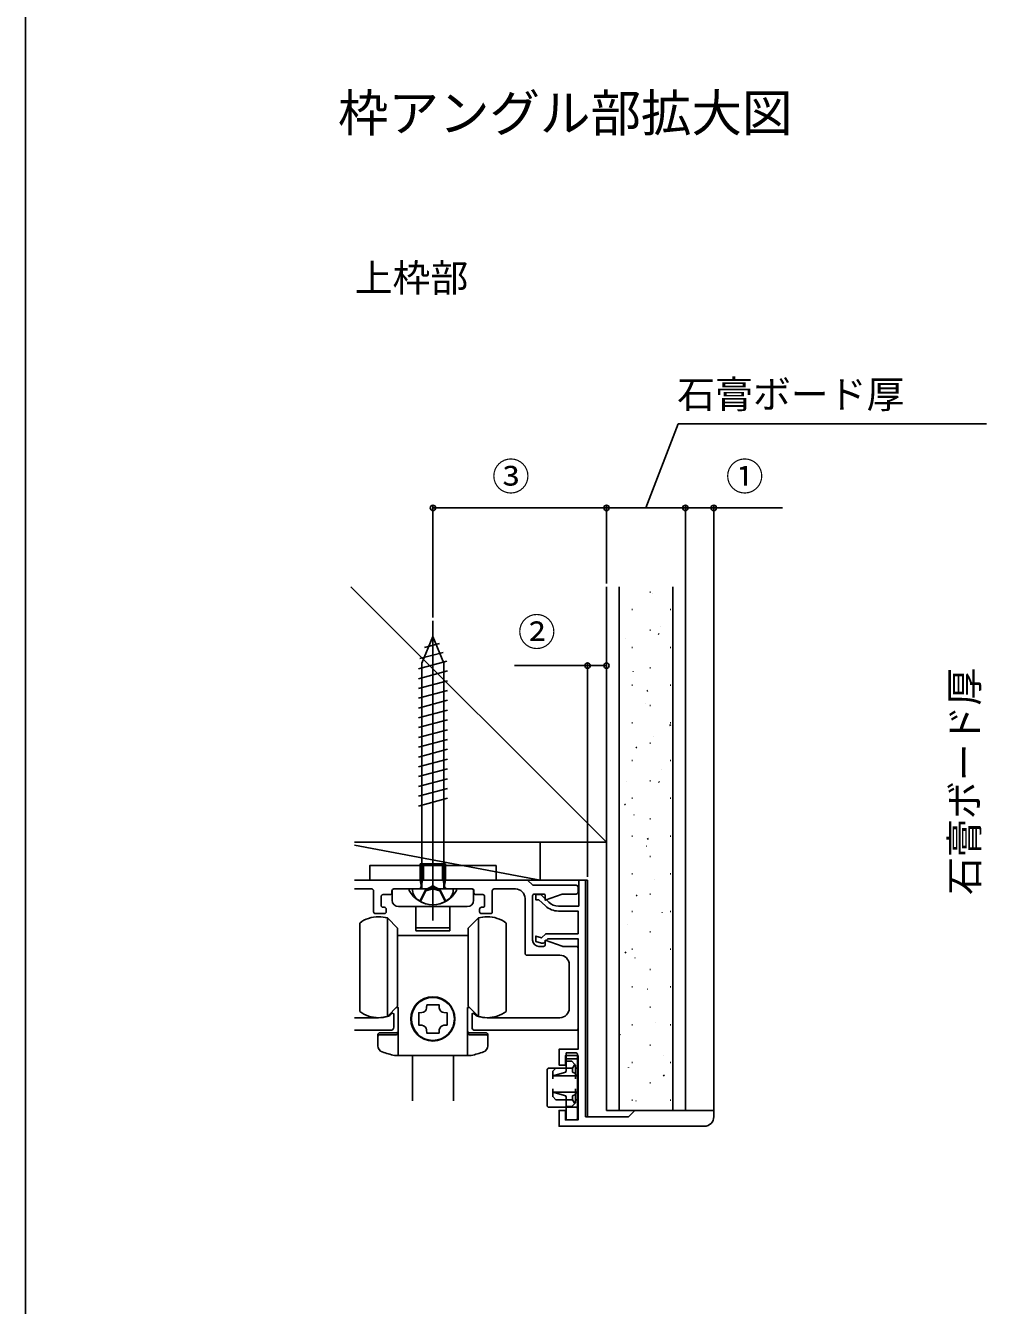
# Model space of a CAD drawing. Units: millimetres, scale not verified. Extents: x -700 to 700, y -1078 to 1074.
# Drawn here: x -700 to -395.6, y -584.8 to -179.1 of the extents above; entities that cross this region are included whole.
import ezdxf
from ezdxf.enums import TextEntityAlignment as Align

# ---------------------------------------------------------------- set-up
doc = ezdxf.new("R2010")
doc.units = ezdxf.units.MM
doc.header["$LTSCALE"] = 6
for name, color, linetype in [('0-2_USER1', 3, 'Continuous'), ('0-3_YKK_11', 7, 'Continuous'), ('0-4_YKK_12', 2, 'Continuous'), ('0-5_YKK_13', 4, 'Continuous'), ('0-7_YKK_D', 6, 'Continuous'), ('0-8_YKK_ZWAK', 7, 'Continuous'), ('0-9_YSS_K', 3, 'Continuous')]:
    doc.layers.add(name, color=color, linetype=linetype)
doc.styles.add('ＭＳ ゴシック', font='')
doc.styles.get('ＭＳ ゴシック').set_extended_font_data('MS Gothic')

msp = doc.modelspace()

# ---------------------------------------------------------------- linework, layer by layer
at = {"layer": '0-3_YKK_11'}
for p, q in [((-541.215, -450.024), (-595.828, -450.024)), ((-539.543, -451.448), (-540.791, -450.2)), ((-595.828, -452.824), (-590.367, -452.824)), ((-589.767, -453.424), (-589.767, -460.024)), ((-583.967, -454.024), (-583.967, -453.424)), ((-557.967, -453.424), (-557.967, -454.024)), ((-552.167, -460.024), (-552.167, -453.424)), ((-551.567, -452.824), (-544.767, -452.824)), ((-525.567, -451.624), (-539.118, -451.624)), ((-524.967, -453.824), (-524.967, -452.224)), ((-587.367, -458.024), (-587.367, -455.224)), ((-586.767, -454.624), (-584.567, -454.624)), ((-557.367, -454.624), (-555.167, -454.624)), ((-554.567, -455.224), (-554.567, -458.024)), ((-541.767, -455.824), (-541.767, -473.224)), ((-539.367, -469.024), (-539.367, -455.024)), ((-538.767, -454.424), (-535.967, -454.424)), ((-529.845, -454.424), (-525.567, -454.424)), ((-589.167, -460.624), (-586.367, -460.624)), ((-586.367, -458.624), (-586.767, -458.624)), ((-585.767, -460.024), (-585.767, -459.224)), ((-556.167, -459.224), (-556.167, -460.024)), ((-555.167, -458.624), (-555.567, -458.624)), ((-555.567, -460.624), (-552.767, -460.624)), ((-541.167, -473.824), (-530.767, -473.824)), ((-535.967, -471.024), (-537.367, -471.024)), ((-525.567, -471.024), (-529.845, -471.024)), ((-524.967, -497.024), (-524.967, -471.624)), ((-527.767, -476.824), (-527.767, -490.624)), ((-595.828, -493.624), (-588.267, -493.624)), ((-530.767, -493.624), (-553.667, -493.624)), ((-584.367, -497.624), (-595.828, -497.624)), ((-557.567, -497.624), (-525.567, -497.624))]:
    msp.add_line(p, q, dxfattribs=at)
for points in [[(-531.213, -458.224), (-524.767, -458.224), (-524.767, -450.024), (-522.567, -450.024)], [(-522.567, -450.024), (-522.567, -525.024), (-508.967, -525.024), (-506.967, -523.024), (-481.967, -523.024), (-481.967, -525.024)], [(-583.367, -452.824), (-571.883, -452.824), (-571.517, -452.584)], [(-570.417, -452.584), (-570.05, -452.824), (-558.567, -452.824)], [(-535.34, -458.18), (-537.404, -456.224), (-538.367, -456.224), (-538.367, -454.624), (-536.767, -454.624), (-534.24, -457.018)], [(-535.367, -455.024), (-535.367, -456.395), (-530.05, -454.46)], [(-484.967, -528.024), (-530.967, -528.024), (-530.967, -523.024), (-528.967, -523.024), (-528.967, -526.024), (-524.967, -526.024), (-524.967, -505.624), (-528.967, -505.624), (-528.967, -508.624), (-530.967, -508.624), (-530.967, -503.624), (-524.967, -503.624), (-524.967, -468.624), (-534.567, -468.624), (-535.967, -470.024), (-536.567, -470.024), (-538.367, -469.424), (-538.367, -467.738), (-536.549, -468.344), (-535.23, -467.024), (-524.967, -467.024), (-524.967, -459.824), (-531.213, -459.824)], [(-530.05, -470.988), (-535.367, -469.053), (-535.367, -470.424)], [(-584.657, -492.948), (-583.861, -492.152), (-583.367, -492.357), (-583.367, -496.624)], [(-557.277, -492.948), (-558.073, -492.152), (-558.567, -492.357), (-558.567, -496.624)]]:
    msp.add_lwpolyline(points, dxfattribs=at)
for centre, radius, start, end in [((-541.215, -450.624), 0.6, 45, 90), ((-590.367, -453.424), 0.6, 0, 90), ((-584.567, -454.024), 0.6, 270, 0), ((-583.367, -453.424), 0.6, 90, 180), ((-570.967, -452.824), 0.6, 23.57818, 156.42182), ((-558.567, -453.424), 0.6, 360, 90), ((-557.367, -454.024), 0.6, 180, 270), ((-551.567, -453.424), 0.6, 90, 180), ((-544.767, -455.824), 3, 0, 90), ((-539.118, -451.024), 0.6, 225, 270), ((-525.567, -452.224), 0.6, 0, 90), ((-525.567, -453.824), 0.6, 270, 0), ((-586.767, -455.224), 0.6, 90, 180), ((-586.767, -458.024), 0.6, 180, 270), ((-555.167, -455.224), 0.6, 360, 90), ((-555.167, -458.024), 0.6, 270, 0), ((-538.767, -455.024), 0.6, 90, 180), ((-535.967, -455.024), 0.6, 0, 90), ((-531.213, -453.824), 6, 226.54814, 270), ((-531.213, -453.824), 4.4, 226.54815, 270.00001), ((-529.845, -455.024), 0.6, 90, 110), ((-589.167, -460.024), 0.6, 180, 270), ((-586.367, -459.224), 0.6, 360, 90), ((-586.367, -460.024), 0.6, 270, 0), ((-555.567, -459.224), 0.6, 90, 180), ((-555.567, -460.024), 0.6, 180, 270), ((-552.767, -460.024), 0.6, 270, 0), ((-537.367, -469.024), 2, 180, 270), ((-535.967, -470.424), 0.6, 270, 0), ((-541.167, -473.224), 0.6, 180, 270), ((-530.767, -476.824), 3, 360, 90), ((-529.845, -470.424), 0.6, 250, 270), ((-525.567, -471.624), 0.6, 0, 90), ((-530.767, -490.624), 3, 270, 360), ((-588.267, -482.624), 11, 270, 287.8376), ((-585.081, -492.524), 0.6, 287.8376, 315), ((-556.852, -492.524), 0.6, 225, 252.1624), ((-553.667, -482.624), 11, 252.1624, 270), ((-584.367, -496.624), 1, 270, 0), ((-557.567, -496.624), 1, 180, 270), ((-525.567, -497.024), 0.6, 270, 0), ((-484.967, -525.024), 3, 270.00001, 359.99999)]:
    msp.add_arc(centre, radius, start, end, dxfattribs=at)
at = {"layer": '0-4_YKK_12'}
for p in [(-595.828, -450.024), (-521.967, -525.024)]:
    msp.add_line(p, (-521.967, -450.024), dxfattribs=at)
at = {"layer": '0-5_YKK_13'}
for p, q in [((-570.967, -462.824), (-570.967, -367.824)), ((-570.967, -372.824), (-574.467, -381.274)), ((-570.967, -372.824), (-567.467, -381.274)), ((-573.604, -376.318), (-568.856, -375.045)), ((-575.567, -383.055), (-566.54, -380.637)), ((-575.052, -379.811), (-567.698, -377.841)), ((-574.467, -452.824), (-574.467, -381.274)), ((-567.467, -452.824), (-567.467, -381.274)), ((-575.567, -386.161), (-566.367, -383.696)), ((-575.567, -389.267), (-566.367, -386.802)), ((-575.567, -392.373), (-566.367, -389.908)), ((-575.567, -395.478), (-566.367, -393.013)), ((-575.567, -398.584), (-566.367, -396.119)), ((-575.567, -401.69), (-566.367, -399.225)), ((-575.567, -404.796), (-566.367, -402.331)), ((-575.567, -407.902), (-566.367, -405.437)), ((-575.567, -411.008), (-566.367, -408.543)), ((-575.567, -414.113), (-566.367, -411.648)), ((-575.567, -417.219), (-566.367, -414.754)), ((-575.567, -420.325), (-566.367, -417.86)), ((-575.567, -423.431), (-566.367, -420.966)), ((-575.567, -426.537), (-566.367, -424.072)), ((-570.967, -440.424), (-570.967, -455.024)), ((-574.967, -450.024), (-574.967, -444.824)), ((-574.967, -444.824), (-566.967, -444.824)), ((-574.967, -445.424), (-574.967, -450.024)), ((-574.209, -450.024), (-574.209, -444.824)), ((-573.967, -445.424), (-573.967, -450.024)), ((-570.967, -459.824), (-570.967, -443.223)), ((-567.967, -445.424), (-567.967, -450.024)), ((-567.725, -450.024), (-567.725, -444.824)), ((-566.967, -450.024), (-566.967, -444.824)), ((-566.967, -445.424), (-566.967, -450.024)), ((-574.967, -450.024), (-566.967, -450.024)), ((-574.967, -450.024), (-574.678, -451.649)), ((-574.209, -450.024), (-574.689, -452.054)), ((-567.725, -450.024), (-567.245, -452.054)), ((-566.967, -450.024), (-567.256, -451.649)), ((-583.871, -456.424), (-583.871, -453.424)), ((-583.271, -452.824), (-558.671, -452.824)), ((-563.775, -452.824), (-578.158, -452.824)), ((-564.467, -452.824), (-577.467, -452.824)), ((-575.067, -456.756), (-573.257, -453.093)), ((-574.867, -456.809), (-573.152, -453.369)), ((-570.967, -451.876), (-573.257, -453.093)), ((-570.967, -452.824), (-573.152, -453.369)), ((-570.967, -451.876), (-568.677, -453.093)), ((-570.967, -452.824), (-568.782, -453.369)), ((-567.067, -456.809), (-568.782, -453.369)), ((-566.867, -456.756), (-568.677, -453.093)), ((-558.071, -453.424), (-558.071, -456.424)), ((-585.362, -462.024), (-582.162, -465.224)), ((-585.362, -462.024), (-585.362, -493.224)), ((-560.071, -458.424), (-581.871, -458.424)), ((-576.371, -458.424), (-576.371, -464.924)), ((-565.571, -458.424), (-565.571, -464.924)), ((-559.762, -465.224), (-556.562, -462.024)), ((-556.562, -493.224), (-556.562, -462.024)), ((-594.162, -463.624), (-594.162, -477.624)), ((-582.162, -490.024), (-582.162, -465.224)), ((-576.371, -464.924), (-576.371, -465.924)), ((-565.771, -465.124), (-576.171, -465.124)), ((-565.771, -466.124), (-576.171, -466.124)), ((-565.571, -464.924), (-565.571, -465.924)), ((-559.762, -465.224), (-559.762, -490.024)), ((-547.762, -477.624), (-547.762, -463.624)), ((-570.962, -467.524), (-582.162, -467.524)), ((-559.762, -467.524), (-570.962, -467.524)), ((-594.162, -477.624), (-594.162, -491.624)), ((-547.762, -491.624), (-547.762, -477.624)), ((-582.162, -490.024), (-585.362, -493.224)), ((-572.979, -490.533), (-572.902, -489.524)), ((-556.562, -493.224), (-559.762, -490.024)), ((-582.562, -498.424), (-587.762, -498.424)), ((-554.162, -498.424), (-559.362, -498.424)), ((-588.362, -502.587), (-588.362, -499.024)), ((-582.562, -499.024), (-587.762, -499.024)), ((-554.162, -499.024), (-559.362, -499.024)), ((-553.562, -499.024), (-553.562, -502.587)), ((-570.962, -505.624), (-583.118, -505.624)), ((-577.462, -520.03), (-577.462, -505.624)), ((-558.807, -505.624), (-570.962, -505.624)), ((-564.462, -520.03), (-564.462, -505.624)), ((-525.567, -504.815), (-528.767, -504.815)), ((-528.767, -505.215), (-528.767, -504.815)), ((-528.767, -506.624), (-528.767, -505.215)), ((-528.767, -506.624), (-525.567, -506.624)), ((-528.767, -507.224), (-528.767, -506.624)), ((-525.167, -505.215), (-525.167, -507.024)), ((-525.167, -507.024), (-525.167, -507.224)), ((-534.767, -521.424), (-534.767, -510.224)), ((-534.167, -509.624), (-531.967, -509.624)), ((-528.877, -510.856), (-532.967, -512.024)), ((-531.967, -509.624), (-528.767, -509.624)), ((-528.767, -507.424), (-528.767, -507.224)), ((-528.767, -509.624), (-526.767, -509.624)), ((-528.767, -510.457), (-528.767, -509.624)), ((-526.767, -510.457), (-526.767, -509.624)), ((-525.767, -511.304), (-526.701, -510.856)), ((-525.767, -511.304), (-525.767, -508.624)), ((-525.767, -509.624), (-525.167, -509.624)), ((-525.167, -507.224), (-525.167, -509.624)), ((-525.167, -511.818), (-525.167, -509.624)), ((-532.967, -512.024), (-532.967, -513.024)), ((-525.767, -511.733), (-525.767, -511.304)), ((-525.167, -511.818), (-525.767, -511.733)), ((-525.767, -512.024), (-525.767, -513.024)), ((-525.167, -512.024), (-525.167, -517.224)), ((-532.967, -516.224), (-532.967, -517.224)), ((-525.167, -517.224), (-532.967, -517.224)), ((-528.767, -519.624), (-528.767, -518.791)), ((-526.767, -519.624), (-526.767, -518.791)), ((-526.701, -518.393), (-525.767, -517.944)), ((-525.767, -516.224), (-525.767, -517.224)), ((-525.767, -517.516), (-525.167, -517.43)), ((-525.767, -517.944), (-525.767, -517.516)), ((-525.767, -520.624), (-525.767, -517.944)), ((-525.167, -517.224), (-525.167, -517.43)), ((-525.167, -519.624), (-525.167, -517.43)), ((-528.767, -522.024), (-534.167, -522.024)), ((-528.767, -519.624), (-531.967, -519.624)), ((-528.767, -521.824), (-526.967, -521.824)), ((-528.767, -522.024), (-528.767, -521.824)), ((-528.767, -525.424), (-528.767, -522.624)), ((-525.945, -520.802), (-526.967, -521.824)), ((-525.945, -520.802), (-526.767, -519.624)), ((-525.767, -520.624), (-525.945, -520.802)), ((-525.167, -519.624), (-525.767, -519.624)), ((-525.167, -519.624), (-525.167, -521.424)), ((-525.167, -521.424), (-525.167, -522.424)), ((-525.167, -522.424), (-525.167, -522.624)), ((-525.167, -522.624), (-525.167, -525.424)), ((-528.767, -526.024), (-528.767, -525.424)), ((-525.567, -526.024), (-528.767, -526.024)), ((-525.167, -525.424), (-525.167, -525.624))]:
    msp.add_line(p, q, dxfattribs=at)
msp.add_lwpolyline([(-590.967, -450.024), (-550.967, -450.024), (-550.967, -445.424), (-590.967, -445.424)], close=True, dxfattribs=at)
for points in [[(-581.962, -505.624), (-581.962, -490.424), (-582.562, -490.424)], [(-572.902, -489.524), (-569.022, -489.524), (-568.946, -490.533)], [(-559.362, -490.424), (-559.962, -490.424), (-559.962, -505.624)], [(-574.453, -496.041), (-575.462, -495.964), (-575.462, -492.084), (-574.453, -492.008)], [(-567.471, -492.008), (-566.462, -492.084), (-566.462, -495.964), (-567.471, -496.041)], [(-568.946, -497.515), (-569.022, -498.524), (-572.902, -498.524), (-572.979, -497.515)], [(-532.967, -512.024), (-532.967, -510.624), (-531.967, -509.624)], [(-528.767, -509.624), (-528.767, -507.424), (-526.967, -507.424), (-525.945, -508.446)], [(-526.767, -509.624), (-525.945, -508.446), (-525.767, -508.624)], [(-525.167, -511.818), (-525.167, -512.024), (-532.967, -512.024)], [(-531.967, -519.624), (-532.967, -518.624), (-532.967, -517.224), (-528.877, -518.393)], [(-528.767, -521.824), (-528.767, -519.624), (-526.767, -519.624)], [(-528.767, -522.624), (-528.767, -522.024), (-525.567, -522.024)]]:
    msp.add_lwpolyline(points, dxfattribs=at)
msp.add_circle((-570.962, -494.024), 6.8, dxfattribs=at)
for centre, radius, start, end in [((-583.271, -453.424), 0.6, 90, 180), ((-578.158, -453.133), 0.309, 90, 207.28096), ((-570.967, -449.424), 8.4, 207.28096, 332.71904), ((-573.267, -452.849), 4.2, 179.66112, 232.75083), ((-575.662, -451.824), 1, 270, 10.09096), ((-566.271, -451.824), 1, 169.90904, 270), ((-568.667, -452.849), 4.2, 307.24917, 0.33888), ((-563.775, -453.133), 0.309, 332.71904, 90), ((-558.671, -453.424), 0.6, 0, 90), ((-581.871, -456.424), 2, 180, 270), ((-570.967, -449.824), 8, 232.75083, 307.24917), ((-560.071, -456.424), 2, 270, 0), ((-588.162, -471.624), 10, 90, 126.8699), ((-588.162, -471.624), 10, 73.7398, 90), ((-553.762, -471.624), 10, 90, 106.2602), ((-553.762, -471.624), 10, 53.1301, 90), ((-576.171, -464.924), 0.2, 180, 270), ((-576.171, -465.924), 0.2, 180, 270), ((-565.771, -464.924), 0.2, 270, 360), ((-565.771, -465.924), 0.2, 270, 0), ((-570.962, -494.024), 7, 90, 270), ((-574.574, -490.412), 1.6, 274.33284, 355.66716), ((-570.962, -494.024), 7, 270, 90), ((-567.351, -490.412), 1.6, 184.33284, 265.66716), ((-588.162, -483.624), 10, 233.1301, 270), ((-588.162, -483.624), 10, 270, 286.2602), ((-553.762, -483.624), 10, 253.7398, 270), ((-553.762, -483.624), 10, 270, 306.8699), ((-587.762, -499.024), 0.6, 90, 180), ((-582.562, -497.824), 0.6, 270, 0), ((-582.562, -498.424), 0.6, 270, 0), ((-574.574, -497.636), 1.6, 4.33284, 85.66716), ((-567.351, -497.636), 1.6, 94.33284, 175.66716), ((-559.362, -497.824), 0.6, 180, 270), ((-559.362, -498.424), 0.6, 180, 270), ((-554.162, -499.024), 0.6, 0, 90), ((-587.762, -499.624), 0.6, 90, 180), ((-586.362, -502.587), 2, 180, 251.28667), ((-555.562, -502.587), 2, 288.71333, 0), ((-554.162, -499.624), 0.6, 0, 90), ((-570.962, -457.124), 50, 251.28667, 255.93013), ((-570.962, -457.124), 50, 284.06987, 288.71333), ((-525.567, -505.215), 0.4, 0, 90), ((-525.567, -507.024), 0.4, 0, 90), ((-534.167, -510.224), 0.6, 90, 180), ((-534.167, -521.424), 0.6, 180, 270), ((-525.567, -522.424), 0.4, 0, 90), ((-525.567, -525.624), 0.4, 270, 0)]:
    msp.add_arc(centre, radius, start, end, dxfattribs=at)
for centre, ratio, start_param, end_param in [((-528.887, -510.457), 0.3, 3.2270979, 4.712389), ((-526.695, -510.457), 0.178571, 1.5707963, 3.0560874), ((-528.887, -518.791), 0.3, 4.712389, 6.19768), ((-526.695, -518.791), 0.178571, 0.0855053, 1.5707963)]:
    msp.add_ellipse(centre, major_axis=(0, 0.4), ratio=ratio, start_param=start_param, end_param=end_param, dxfattribs=at)
at = {"layer": '0-7_YKK_D'}
for p, q in [((-570.962, -366.824), (-570.962, -331.024)), ((-570.962, -332.024), (-515.967, -332.024)), ((-515.967, -356.024), (-515.967, -331.024)), ((-515.967, -356.024), (-515.967, -331.024)), ((-515.967, -332.024), (-490.967, -332.024)), ((-490.967, -522.023), (-490.967, -331.024)), ((-490.967, -522.023), (-490.967, -331.024)), ((-481.967, -523.023), (-481.967, -331.024)), ((-521.967, -449.024), (-521.967, -381.024)), ((-515.967, -448.024), (-515.967, -381.024))]:
    msp.add_line(p, q, dxfattribs=at)
for points in [[(-503.467, -332.024), (-493.205, -305.408), (-395.605, -305.408)], [(-490.967, -332.024), (-481.967, -332.024), (-460.194, -332.024)], [(-515.967, -382.024), (-521.967, -382.024), (-545.139, -382.024)]]:
    msp.add_lwpolyline(points, dxfattribs=at)
for centre in [(-570.962, -332.024), (-515.967, -332.024), (-515.967, -332.024), (-490.967, -332.024), (-490.967, -332.024), (-481.967, -332.024), (-521.967, -382.024), (-515.967, -382.024)]:
    msp.add_circle(centre, 0.85, dxfattribs=at)
at = {"layer": '0-8_YKK_ZWAK'}
msp.add_line((-700, 962.5), (-700, -1077.5), dxfattribs=at)
at = {"layer": '0-9_YSS_K'}
for p, q in [((-515.967, -438.024), (-596.967, -357.024)), ((-515.967, -357.024), (-515.967, -438.024)), ((-511.967, -523.024), (-511.967, -357.024)), ((-502.203, -358.782), (-502.003, -358.782)), ((-501.375, -359.028), (-501.338, -359.015)), ((-494.967, -523.024), (-494.967, -357.024)), ((-490.967, -357.024), (-490.967, -523.024)), ((-507.903, -364.282), (-507.703, -364.282)), ((-495.743, -364.282), (-495.543, -364.282)), ((-502.203, -370.742), (-502.003, -370.742)), ((-499.635, -372.108), (-499.301, -371.887)), ((-498.98, -369.544), (-498.942, -369.531)), ((-509.952, -373.429), (-509.914, -373.416)), ((-507.903, -376.242), (-507.703, -376.242)), ((-495.743, -376.242), (-495.543, -376.242)), ((-495.076, -379.525), (-495.038, -379.512)), ((-507.557, -383.945), (-507.519, -383.932)), ((-502.203, -382.702), (-502.003, -382.702)), ((-507.903, -388.202), (-507.703, -388.202)), ((-495.743, -388.202), (-495.543, -388.202)), ((-515.967, -389.824), (-515.967, -523.024)), ((-503.172, -390.121), (-502.839, -389.9)), ((-503.653, -393.926), (-503.615, -393.913)), ((-502.203, -394.662), (-502.003, -394.662)), ((-507.903, -400.162), (-507.703, -400.162)), ((-495.953, -401.014), (-495.62, -400.793)), ((-495.743, -400.162), (-495.543, -400.162)), ((-501.069, -404.375), (-501.031, -404.362)), ((-506.71, -408.134), (-506.377, -407.913)), ((-502.203, -406.622), (-502.003, -406.622)), ((-507.903, -412.122), (-507.703, -412.122)), ((-495.743, -412.122), (-495.543, -412.122)), ((-498.673, -414.891), (-498.635, -414.877)), ((-509.646, -418.776), (-509.608, -418.763)), ((-502.203, -418.582), (-502.003, -418.582)), ((-499.491, -419.027), (-499.157, -418.806)), ((-510.248, -426.147), (-509.914, -425.926)), ((-507.903, -424.082), (-507.703, -424.082)), ((-495.743, -424.082), (-495.543, -424.082)), ((-507.25, -429.292), (-507.212, -429.278)), ((-502.203, -430.542), (-502.003, -430.542)), ((-507.903, -436.042), (-507.703, -436.042)), ((-503.029, -437.039), (-502.695, -436.819)), ((-495.743, -436.042), (-495.543, -436.042)), ((-595.828, -438.988), (-536.967, -450.024)), ((-503.346, -439.273), (-503.308, -439.26)), ((-502.203, -442.502), (-502.003, -442.502)), ((-507.903, -448.002), (-507.703, -448.002)), ((-500.762, -449.722), (-500.724, -449.708)), ((-495.743, -448.002), (-495.543, -448.002)), ((-511.923, -453.674), (-511.885, -453.661)), ((-506.566, -455.052), (-506.233, -454.831)), ((-502.203, -454.462), (-502.003, -454.462)), ((-507.903, -459.962), (-507.703, -459.962)), ((-498.367, -460.237), (-498.329, -460.224)), ((-495.743, -459.962), (-495.543, -459.962)), ((-509.339, -464.123), (-509.301, -464.109)), ((-502.203, -466.422), (-502.003, -466.422)), ((-510.104, -473.065), (-509.77, -472.844)), ((-507.903, -471.922), (-507.703, -471.922)), ((-506.943, -474.638), (-506.906, -474.625)), ((-495.743, -471.922), (-495.543, -471.922)), ((-502.203, -478.382), (-502.003, -478.382)), ((-507.903, -483.882), (-507.703, -483.882)), ((-503.04, -484.62), (-503.002, -484.606)), ((-495.743, -483.882), (-495.543, -483.882)), ((-502.203, -490.342), (-502.003, -490.342)), ((-507.903, -495.842), (-507.703, -495.842)), ((-500.455, -495.068), (-500.418, -495.055)), ((-495.743, -495.842), (-495.543, -495.842)), ((-511.616, -499.021), (-511.579, -499.007)), ((-502.203, -502.302), (-502.003, -502.302)), ((-498.06, -505.584), (-498.022, -505.571)), ((-509.032, -509.469), (-508.995, -509.456)), ((-507.903, -507.802), (-507.703, -507.802)), ((-495.743, -507.802), (-495.543, -507.802)), ((-502.203, -514.262), (-502.003, -514.262)), ((-497.969, -512.047), (-497.635, -511.826)), ((-490.967, -523.024), (-515.967, -523.024)), ((-507.903, -519.762), (-507.703, -519.762)), ((-506.637, -519.985), (-506.599, -519.972)), ((-495.743, -519.762), (-495.543, -519.762))]:
    msp.add_line(p, q, dxfattribs=at)
for points in [[(-595.828, -438.024), (-515.967, -438.024), (-515.967, -357.024)], [(-595.828, -438.024), (-536.967, -438.024), (-536.967, -450.024), (-595.828, -450.024)]]:
    msp.add_lwpolyline(points, dxfattribs=at)

# ---------------------------------------------------------------- texts
at = {"layer": '0-2_USER1', "style": 'ＭＳ ゴシック'}
for s, height, p in [('枠アングル部拡大図', 11.73, (-601.039, -216.227)), ('上枠部', 8.798, (-595.751, -266.167))]:
    msp.add_text(s, height=height, dxfattribs=at).set_placement(p, align=Align.BOTTOM_LEFT)
at = {"layer": '0-7_YKK_D', "style": 'ＭＳ ゴシック'}
for s, p in [('石膏ボード厚', (-493.564, -303.04)), ('③', (-552.26, -329.111)), ('①', (-478.176, -329.111)), ('②', (-544.049, -378.411))]:
    msp.add_text(s, height=8.798, dxfattribs=at).set_placement(p, align=Align.BOTTOM_LEFT)
msp.add_text('石膏ボード厚', height=8.798, rotation=90, dxfattribs=at).set_placement((-395.518, -454.702), align=Align.BOTTOM_LEFT)

doc.saveas('drawing.dxf')
